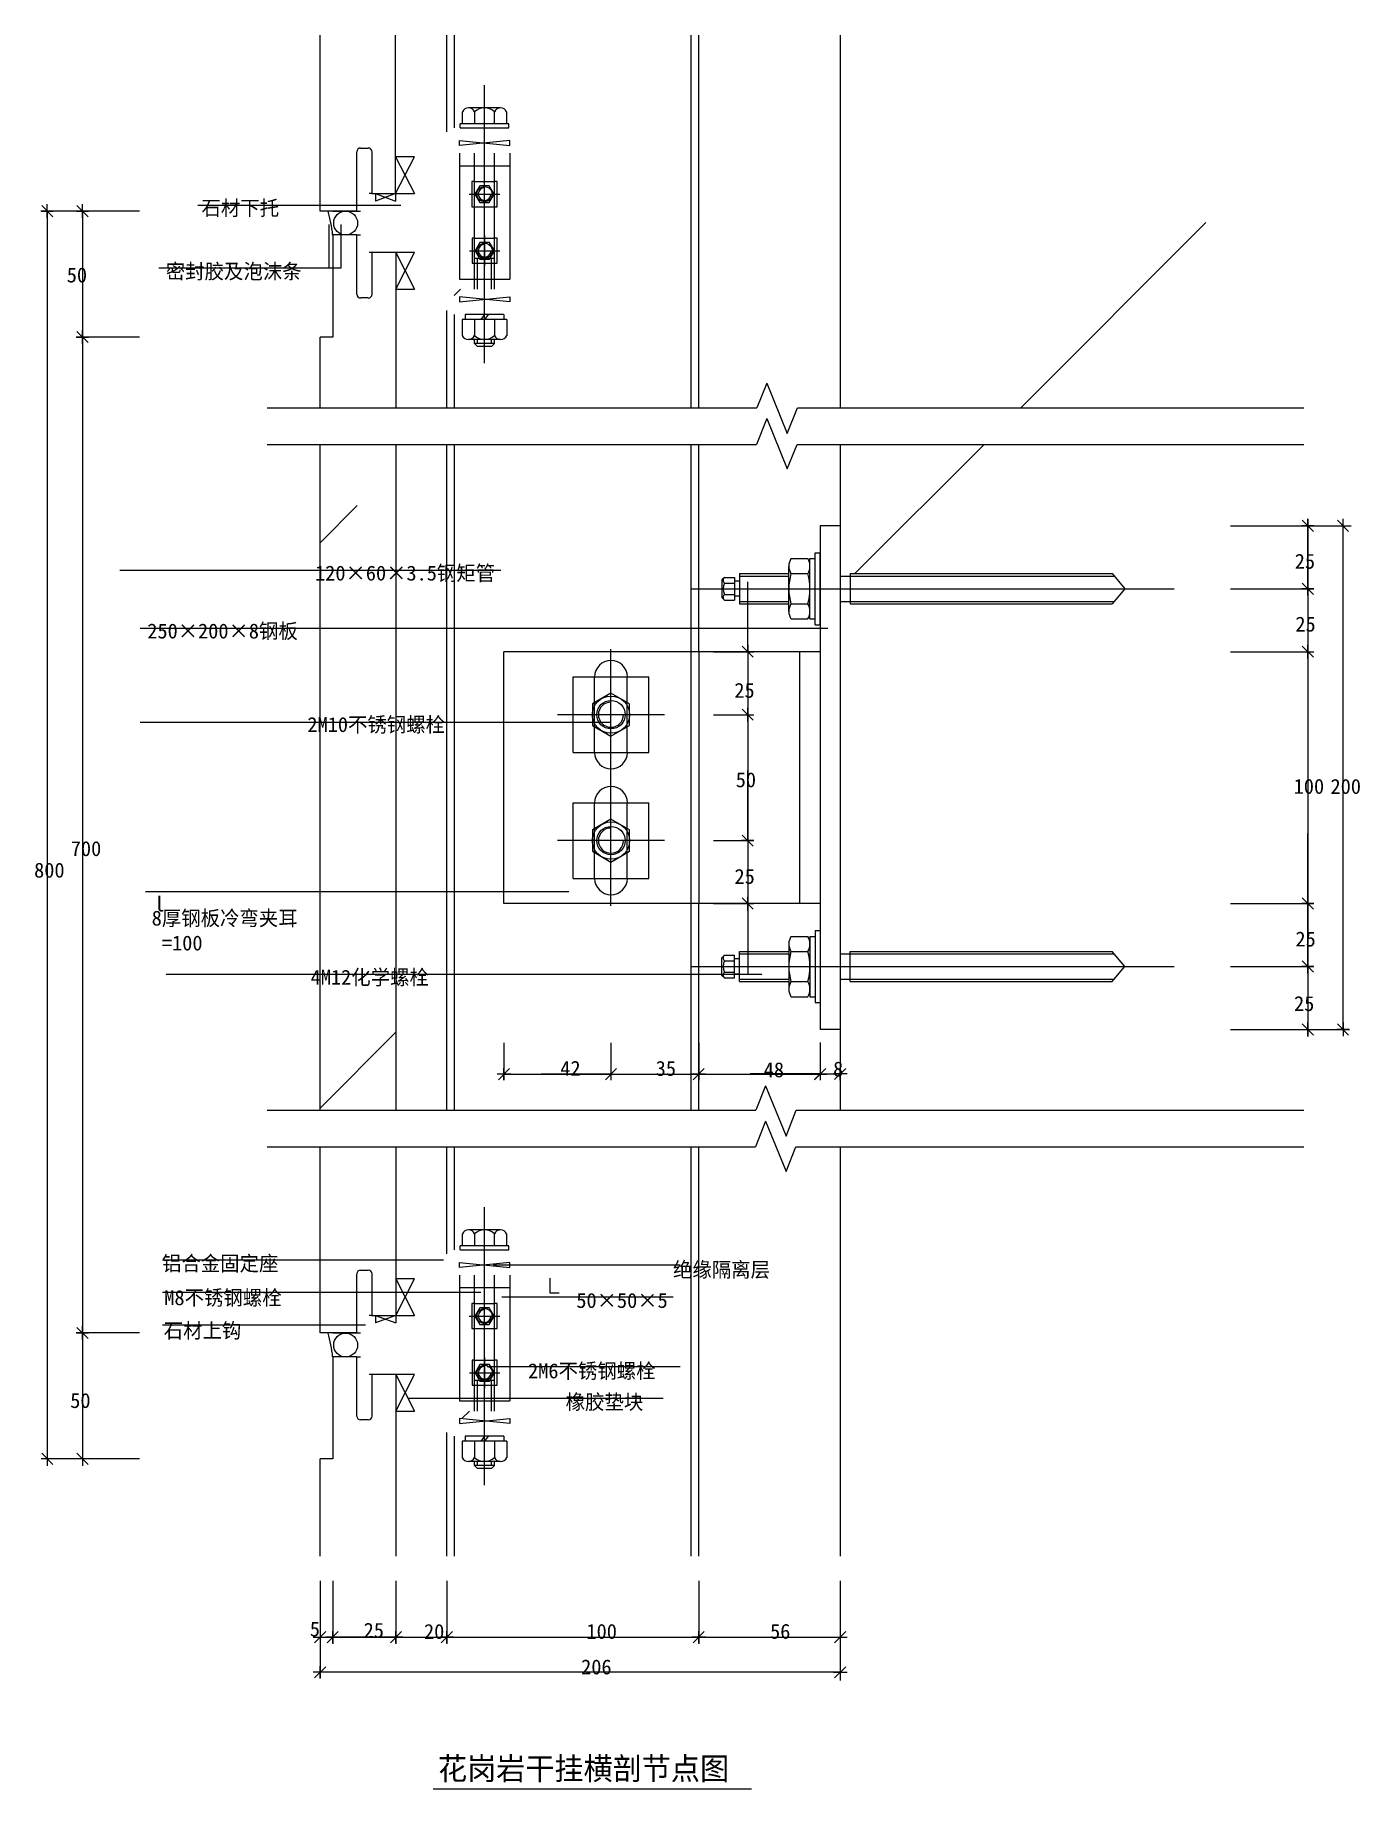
# Model space of a CAD drawing. Header units: metres. Extents: x 4269 to 4411, y 2772 to 2960.
import ezdxf

# ---------------------------------------------------------------- set-up
doc = ezdxf.new("R2010")
doc.units = ezdxf.units.M
for name, color, linetype in [('ASHADE', 1, 'Continuous'), ('PUB_TEXT', 7, 'Continuous'), ('T', 6, 'Continuous'), ('图层1', 252, 'Continuous'), ('外形', 3, 'Continuous'), ('文字标注1', 4, 'Continuous'), ('轴线', 6, 'Continuous')]:
    doc.layers.add(name, color=color, linetype=linetype)

# ---------------------------------------------------------------- blocks, each defined once
blk = doc.blocks.new('_ArchTick')
for p, q in [((-0.61, 0), (0.61, 0)), ((0, 0.54), (0, -0.54))]:
    blk.add_line(p, q)
at = {"color": 0, "linetype": 'ByBlock'}
blk.add_lwpolyline([(-0.5, -0.5), (0.5, 0.5)], dxfattribs=at)

msp = doc.modelspace()

# ---------------------------------------------------------------- hatches: boundary and pattern name
at = {"layer": '图层1'}
h = msp.add_hatch(dxfattribs=at)
h.set_pattern_fill('ANSI33', scale=13.5)
h.paths.add_polyline_path([(4307.96, 2960.1), (4299.86, 2960.1), (4299.86, 2941.23), (4303.8, 2941.23), (4303.8, 2947.58, -0.41), (4304.21, 2947.98), (4305.02, 2947.98, -0.41), (4305.42, 2947.58), (4305.42, 2943.12), (4307.96, 2943.12)])
h = msp.add_hatch(dxfattribs=at)
h.set_pattern_fill('ANSI31', scale=54)
h.paths.add_polyline_path([(4394.8, 2960.1), (4355.61, 2960.1), (4355.61, 2920.15), (4394.8, 2920.15)])
h = msp.add_hatch(dxfattribs=at)
h.set_pattern_fill('AR-CONC', scale=2.7)
h.paths.add_polyline_path([(4394.8, 2920.15), (4394.8, 2960.1), (4355.61, 2960.1), (4355.61, 2920.15)])
h = msp.add_hatch(dxfattribs=at)
h.set_pattern_fill('AR-SAND', scale=0.27)
h.paths.add_polyline_path([(4304.21, 2947.98, 0.41), (4303.8, 2947.58), (4303.8, 2943.12), (4304.04, 2943.12), (4304.04, 2946.27, -0.6), (4304.38, 2946.9), (4304.78, 2946.9, -0.6), (4305.12, 2946.27), (4305.12, 2943.12), (4305.42, 2943.12), (4305.42, 2947.58, 0.41), (4305.02, 2947.98)])
h = msp.add_hatch(dxfattribs=at)
h.set_pattern_fill('ANSI31', scale=5.4)
h.paths.add_polyline_path([(4320.19, 2947.44, -0.41), (4320.73, 2946.9), (4320.73, 2945.55), (4321.54, 2945.55), (4321.54, 2946.9, 0.41), (4320.19, 2948.25), (4317.49, 2948.25), (4317.49, 2947.44)])
h.paths.add_polyline_path([(4314.79, 2948.25, 0.41), (4313.44, 2946.9), (4313.44, 2933.4, 0.41), (4314.79, 2932.05), (4317.49, 2932.05), (4317.49, 2932.86), (4314.79, 2932.86, -0.41), (4314.25, 2933.4), (4314.25, 2946.9, -0.41), (4314.79, 2947.44), (4317.49, 2947.44), (4317.49, 2948.25)])
h.paths.add_polyline_path([(4320.19, 2932.05, 0.41), (4321.54, 2933.4), (4321.54, 2934.75), (4320.73, 2934.75), (4320.73, 2933.4, -0.41), (4320.19, 2932.86), (4317.49, 2932.86), (4317.49, 2932.05)])
h = msp.add_hatch(dxfattribs=at)
h.set_pattern_fill('AR-SAND', scale=0.27)
h.paths.add_polyline_path([(4301.21, 2938.67, 0.05), (4300.71, 2941.23), (4302.6, 2941.23, 0.41), (4301.32, 2939.95, 0.41), (4302.6, 2938.67)])
h = msp.add_hatch(dxfattribs=at)
h.set_pattern_fill('ANSI37', scale=5.4)
h.paths.add_polyline_path([(4301.32, 2939.95, 1), (4303.88, 2939.95, 1)])
h = msp.add_hatch(dxfattribs=at)
h.set_pattern_fill('ANSI33', scale=13.5)
h.paths.add_polyline_path([(4307.99, 2936.78), (4305.42, 2936.78), (4305.42, 2932.32, -0.41), (4305.02, 2931.92), (4304.21, 2931.92, -0.41), (4303.8, 2932.32), (4303.8, 2938.67), (4301.21, 2938.67), (4301.21, 2927.73), (4299.86, 2927.73), (4299.86, 2920.15), (4307.99, 2920.15)])
h = msp.add_hatch(dxfattribs=at)
h.set_pattern_fill('AR-SAND', scale=0.27)
h.paths.add_polyline_path([(4304.04, 2938.53, -0.41), (4304.18, 2938.67), (4303.8, 2938.67), (4303.8, 2932.32, 0.41), (4304.21, 2931.92), (4305.02, 2931.92, 0.41), (4305.42, 2932.32), (4305.42, 2936.78), (4305.12, 2936.78), (4305.12, 2933.62, -0.6), (4304.78, 2933), (4304.38, 2933, -0.6), (4304.04, 2933.62)])
h = msp.add_hatch(dxfattribs=at)
h.set_pattern_fill('ANSI33', scale=13.5)
h.paths.add_polyline_path([(4307.99, 2916.22), (4299.86, 2916.22), (4299.86, 2844.84), (4307.99, 2844.84)])
h = msp.add_hatch(dxfattribs=at)
h.set_pattern_fill('ANSI31', scale=54)
h.paths.add_polyline_path([(4394.8, 2916.22), (4355.61, 2916.22), (4355.61, 2902.09), (4356.69, 2902.09), (4356.69, 2902.36), (4384.77, 2902.36), (4386.12, 2900.74), (4384.77, 2899.12), (4356.69, 2899.12), (4356.69, 2899.39), (4355.61, 2899.39), (4355.61, 2861.59), (4356.69, 2861.59), (4356.69, 2861.86), (4384.77, 2861.86), (4386.12, 2860.24), (4384.77, 2858.62), (4356.69, 2858.62), (4356.69, 2858.89), (4355.61, 2858.89), (4355.61, 2844.84), (4394.8, 2844.84)])
h = msp.add_hatch(dxfattribs=at)
h.set_pattern_fill('AR-CONC', scale=2.7)
h.paths.add_polyline_path([(4355.61, 2916.22), (4355.61, 2902.09), (4356.69, 2902.09), (4356.69, 2902.36), (4384.77, 2902.36), (4386.12, 2900.74), (4384.77, 2899.12), (4356.69, 2899.12), (4356.69, 2899.39), (4355.61, 2899.39), (4355.61, 2861.59), (4356.69, 2861.59), (4356.69, 2861.86), (4384.77, 2861.86), (4386.12, 2860.24), (4384.77, 2858.62), (4356.69, 2858.62), (4356.69, 2858.89), (4355.61, 2858.89), (4355.61, 2844.84), (4394.8, 2844.84), (4394.8, 2916.22)])
h = msp.add_hatch(dxfattribs=at)
h.set_pattern_fill('ANSI33', scale=13.5)
h.paths.add_polyline_path([(4307.99, 2840.92), (4299.86, 2840.92), (4299.86, 2820.95), (4303.8, 2820.95), (4303.8, 2827.29, -0.41), (4304.21, 2827.7), (4305.02, 2827.7, -0.41), (4305.42, 2827.29), (4305.42, 2822.84), (4307.99, 2822.84)])
h = msp.add_hatch(dxfattribs=at)
h.set_pattern_fill('ANSI31', scale=54)
h.paths.add_polyline_path([(4355.61, 2840.92), (4355.61, 2797.03), (4394.8, 2797.03), (4394.8, 2840.92)])
h = msp.add_hatch(dxfattribs=at)
h.set_pattern_fill('AR-CONC', scale=2.7)
h.paths.add_polyline_path([(4355.61, 2797.03), (4394.8, 2797.03), (4394.8, 2840.92), (4355.61, 2840.92)])
h = msp.add_hatch(dxfattribs=at)
h.set_pattern_fill('AR-SAND', scale=0.27)
h.paths.add_polyline_path([(4304.21, 2827.7, 0.41), (4303.8, 2827.29), (4303.8, 2822.84), (4304.04, 2822.84), (4304.04, 2825.99, -0.6), (4304.38, 2826.62), (4304.78, 2826.62, -0.6), (4305.12, 2825.99), (4305.12, 2822.84), (4305.42, 2822.84), (4305.42, 2827.29, 0.41), (4305.02, 2827.7)])
h = msp.add_hatch(dxfattribs=at)
h.set_pattern_fill('ANSI31', scale=5.4)
h.paths.add_polyline_path([(4320.19, 2827.16, -0.41), (4320.73, 2826.62), (4320.73, 2825.27), (4321.54, 2825.27), (4321.54, 2826.62, 0.41), (4320.19, 2827.97), (4317.49, 2827.97), (4317.49, 2827.16)])
h.paths.add_polyline_path([(4314.79, 2827.97, 0.41), (4313.44, 2826.62), (4313.44, 2813.12, 0.41), (4314.79, 2811.77), (4317.49, 2811.77), (4317.49, 2812.58), (4314.79, 2812.58, -0.41), (4314.25, 2813.12), (4314.25, 2826.62, -0.41), (4314.79, 2827.16), (4317.49, 2827.16), (4317.49, 2827.97)])
h.paths.add_polyline_path([(4320.19, 2811.77, 0.41), (4321.54, 2813.12), (4321.54, 2814.47), (4320.73, 2814.47), (4320.73, 2813.12, -0.41), (4320.19, 2812.58), (4317.49, 2812.58), (4317.49, 2811.77)])
h = msp.add_hatch(dxfattribs=at)
h.set_pattern_fill('AR-SAND', scale=0.27)
h.paths.add_polyline_path([(4301.21, 2818.38, 0.05), (4300.71, 2820.95), (4302.6, 2820.95, 0.41), (4301.32, 2819.66, 0.41), (4302.6, 2818.38)])
h = msp.add_hatch(dxfattribs=at)
h.set_pattern_fill('ANSI37', scale=5.4)
h.paths.add_polyline_path([(4301.32, 2819.66, 1), (4303.88, 2819.66, 1)])
h = msp.add_hatch(dxfattribs=at)
h.set_pattern_fill('ANSI33', scale=13.5)
h.paths.add_polyline_path([(4307.99, 2816.49), (4305.42, 2816.49), (4305.42, 2812.04, -0.41), (4305.02, 2811.63), (4304.21, 2811.63, -0.41), (4303.8, 2812.04), (4303.8, 2818.38), (4301.21, 2818.38), (4301.21, 2807.45), (4299.86, 2807.45), (4299.86, 2797.03), (4307.99, 2797.03)])
h = msp.add_hatch(dxfattribs=at)
h.set_pattern_fill('AR-SAND', scale=0.27)
h.paths.add_polyline_path([(4304.04, 2818.25, -0.41), (4304.18, 2818.38), (4303.8, 2818.38), (4303.8, 2812.04, 0.41), (4304.21, 2811.63), (4305.02, 2811.63, 0.41), (4305.42, 2812.04), (4305.42, 2816.49), (4305.12, 2816.49), (4305.12, 2813.34, -0.6), (4304.78, 2812.71), (4304.38, 2812.71, -0.6), (4304.04, 2813.34)])

# ---------------------------------------------------------------- linework, layer by layer
for p, q in [((4319.21, 2952.3), (4315.76, 2952.3)), ((4314.89, 2950.14), (4314.89, 2950.57)), ((4315.11, 2950.57), (4315.11, 2951.87)), ((4319.86, 2950.57), (4319.86, 2951.87)), ((4314.79, 2948.79), (4320.19, 2948.25)), ((4320.19, 2948.79), (4314.79, 2948.25)), ((4314.79, 2948.25), (4314.79, 2948.79)), ((4314.89, 2950.14), (4320.08, 2950.14)), ((4320.19, 2948.25), (4320.19, 2948.79)), ((4309.98, 2947.04), (4307.96, 2947.04)), ((4307.96, 2943.12), (4309.98, 2947.04)), ((4307.96, 2947.04), (4309.98, 2943.12)), ((4314.79, 2947.44), (4314.79, 2933.94)), ((4316.4, 2932.86), (4316.4, 2947.44)), ((4318.56, 2932.86), (4318.56, 2947.44)), ((4320.19, 2947.44), (4320.19, 2933.94)), ((4314.79, 2946.09), (4316.4, 2946.09)), ((4318.56, 2946.09), (4320.19, 2946.09)), ((4305.42, 2943.12), (4305.12, 2943.12)), ((4305.8, 2943.12), (4305.8, 2942.31)), ((4307.96, 2943.12), (4305.8, 2942.31)), ((4305.8, 2943.12), (4307.96, 2942.31)), ((4307.96, 2943.12), (4309.98, 2943.12)), ((4307.96, 2943.12), (4307.96, 2942.31)), ((4280.5, 2941.23), (4269.93, 2941.23)), ((4270.62, 2941.23), (4270.62, 2807.45)), ((4280.5, 2941.23), (4273.7, 2941.23)), ((4274.4, 2941.23), (4274.4, 2927.73)), ((4307.99, 2932.86), (4309.98, 2936.78)), ((4307.99, 2936.78), (4309.98, 2932.86)), ((4309.98, 2936.78), (4307.99, 2936.78)), ((4316.4, 2936.17), (4318.56, 2936.17)), ((4316.72, 2932.86), (4316.72, 2936.17)), ((4318.24, 2932.86), (4318.24, 2936.17)), ((4314.79, 2933.94), (4316.4, 2933.94)), ((4318.56, 2933.94), (4320.19, 2933.94)), ((4307.99, 2932.86), (4309.98, 2932.86)), ((4320.19, 2931.51), (4314.79, 2932.05)), ((4314.79, 2931.51), (4320.19, 2932.05)), ((4314.79, 2932.05), (4314.79, 2931.51)), ((4320.19, 2932.05), (4320.19, 2931.51)), ((4319.86, 2929.62), (4315.1, 2929.62)), ((4315.1, 2929.62), (4315.1, 2927.89)), ((4319.57, 2930.16), (4315.4, 2930.16)), ((4315.4, 2930.16), (4315.4, 2929.62)), ((4319.57, 2929.62), (4315.4, 2929.62)), ((4316.4, 2929.62), (4316.4, 2927.89)), ((4317.49, 2930.16), (4317.1, 2929.62)), ((4317.87, 2930.16), (4317.48, 2929.62)), ((4318.56, 2929.62), (4318.56, 2927.89)), ((4319.57, 2930.16), (4319.57, 2929.62)), ((4319.86, 2929.62), (4319.86, 2927.89)), ((4280.5, 2927.73), (4273.7, 2927.73)), ((4280.5, 2927.73), (4273.7, 2927.73)), ((4274.4, 2927.73), (4274.4, 2820.95)), ((4319.21, 2927.46), (4315.75, 2927.46)), ((4316.4, 2927.03), (4316.4, 2927.46)), ((4318.56, 2927.03), (4316.4, 2927.03)), ((4316.4, 2927.03), (4316.72, 2926.71)), ((4316.72, 2927.03), (4316.72, 2927.46)), ((4318.24, 2926.71), (4316.72, 2926.71)), ((4318.24, 2927.03), (4318.24, 2927.46)), ((4318.24, 2926.71), (4318.56, 2927.03)), ((4318.56, 2927.03), (4318.56, 2927.46)), ((4347.74, 2922.77), (4346.68, 2920.15)), ((4347.74, 2922.77), (4349.93, 2917.37)), ((4294.18, 2920.15), (4346.68, 2920.15)), ((4349.93, 2917.37), (4351.02, 2920.15)), ((4351.02, 2920.15), (4405.31, 2920.15)), ((4347.74, 2918.99), (4346.65, 2916.22)), ((4347.74, 2918.99), (4349.93, 2913.59)), ((4294.18, 2916.22), (4346.65, 2916.22)), ((4349.93, 2913.59), (4350.99, 2916.22)), ((4350.99, 2916.22), (4405.31, 2916.22)), ((4397.45, 2907.49), (4406.35, 2907.49)), ((4397.45, 2907.49), (4410.38, 2907.49)), ((4405.72, 2900.74), (4405.72, 2908.24)), ((4405.72, 2907.49), (4405.72, 2900.74)), ((4405.72, 2907.49), (4405.72, 2900.74)), ((4409.5, 2853.49), (4409.5, 2907.49)), ((4350.34, 2903.97), (4352.14, 2903.97)), ((4352.37, 2897.5), (4352.37, 2903.97)), ((4352.37, 2903.97), (4352.91, 2903.97)), ((4352.91, 2896.87), (4352.91, 2904.6)), ((4352.91, 2904.6), (4353.45, 2904.6)), ((4353.45, 2896.87), (4353.45, 2904.6)), ((4343.19, 2901.95), (4342.92, 2901.68)), ((4342.92, 2901.68), (4342.92, 2899.79)), ((4343.19, 2901.95), (4344.27, 2901.95)), ((4343.19, 2901.34), (4344.27, 2901.34)), ((4344.27, 2901.95), (4344.27, 2899.52)), ((4344.81, 2901.55), (4344.27, 2901.55)), ((4344.81, 2902.36), (4350.1, 2902.36)), ((4344.81, 2902.36), (4344.81, 2899.12)), ((4344.81, 2902.09), (4350.1, 2902.09)), ((4345.69, 2893.99), (4345.69, 2901.49)), ((4350.1, 2898.31), (4350.1, 2903.16)), ((4350.34, 2902.36), (4352.14, 2902.36)), ((4355.61, 2902.09), (4385, 2902.09)), ((4356.69, 2902.36), (4356.69, 2899.12)), ((4356.69, 2902.36), (4384.77, 2902.36)), ((4384.77, 2902.36), (4386.12, 2900.74)), ((4342.92, 2899.79), (4343.19, 2899.52)), ((4343.19, 2900.13), (4344.27, 2900.13)), ((4343.19, 2899.52), (4344.27, 2899.52)), ((4344.81, 2899.93), (4344.27, 2899.93)), ((4386.12, 2900.74), (4384.77, 2899.12)), ((4397.45, 2900.74), (4406.35, 2900.74)), ((4397.45, 2900.74), (4406.35, 2900.74)), ((4405.72, 2900.74), (4405.72, 2893.24)), ((4405.72, 2900.74), (4405.72, 2893.99)), ((4405.72, 2900.74), (4405.72, 2893.99)), ((4344.81, 2899.39), (4350.1, 2899.39)), ((4344.81, 2899.12), (4350.1, 2899.12)), ((4350.34, 2899.12), (4352.14, 2899.12)), ((4355.61, 2899.39), (4385, 2899.39)), ((4356.69, 2899.12), (4384.77, 2899.12)), ((4350.34, 2897.5), (4352.14, 2897.5)), ((4352.37, 2897.5), (4352.91, 2897.5)), ((4352.91, 2896.87), (4353.45, 2896.87)), ((4342.02, 2893.99), (4346.35, 2893.99)), ((4345.69, 2893.99), (4345.69, 2887.24)), ((4345.69, 2893.99), (4345.69, 2887.24)), ((4397.45, 2893.99), (4406.35, 2893.99)), ((4397.45, 2893.99), (4406.35, 2893.99)), ((4405.72, 2893.99), (4405.72, 2866.99)), ((4405.72, 2893.99), (4405.72, 2886.49)), ((4342.02, 2887.24), (4346.35, 2887.24)), ((4342.02, 2887.24), (4346.35, 2887.24)), ((4345.69, 2887.24), (4345.69, 2873.74)), ((4345.69, 2887.24), (4345.69, 2879.74)), ((4345.69, 2873.74), (4345.69, 2881.24)), ((4342.02, 2873.74), (4346.35, 2873.74)), ((4342.02, 2873.74), (4346.35, 2873.74)), ((4345.69, 2873.74), (4345.69, 2866.99)), ((4345.69, 2873.74), (4345.69, 2866.99)), ((4405.72, 2866.99), (4405.72, 2874.49)), ((4405.72, 2860.24), (4405.72, 2867.74)), ((4342.02, 2866.99), (4346.35, 2866.99)), ((4345.69, 2866.99), (4345.69, 2859.49)), ((4397.45, 2866.99), (4406.35, 2866.99)), ((4397.45, 2866.99), (4406.35, 2866.99)), ((4405.72, 2866.99), (4405.72, 2860.24)), ((4405.72, 2866.99), (4405.72, 2860.24)), ((4352.91, 2864.1), (4353.45, 2864.1)), ((4352.91, 2864.1), (4352.91, 2856.37)), ((4353.45, 2864.1), (4353.45, 2856.37)), ((4344.81, 2861.86), (4350.1, 2861.86)), ((4344.81, 2858.62), (4344.81, 2861.86)), ((4350.1, 2862.66), (4350.1, 2857.81)), ((4350.34, 2863.47), (4352.14, 2863.47)), ((4350.34, 2861.86), (4352.14, 2861.86)), ((4352.37, 2863.47), (4352.91, 2863.47)), ((4352.37, 2863.47), (4352.37, 2857)), ((4356.69, 2861.86), (4384.77, 2861.86)), ((4356.69, 2858.62), (4356.69, 2861.86)), ((4386.12, 2860.24), (4384.77, 2861.86)), ((4342.92, 2861.18), (4343.19, 2861.45)), ((4342.92, 2859.29), (4342.92, 2861.18)), ((4343.19, 2861.45), (4344.27, 2861.45)), ((4343.19, 2860.84), (4344.27, 2860.84)), ((4344.27, 2859.02), (4344.27, 2861.45)), ((4344.81, 2861.05), (4344.27, 2861.05)), ((4344.81, 2861.59), (4350.1, 2861.59)), ((4355.61, 2861.59), (4385, 2861.59)), ((4384.77, 2858.62), (4386.12, 2860.24)), ((4397.45, 2860.24), (4406.35, 2860.24)), ((4397.45, 2860.24), (4406.35, 2860.24)), ((4405.72, 2860.24), (4405.72, 2853.49)), ((4405.72, 2860.24), (4405.72, 2853.49)), ((4405.72, 2860.24), (4405.72, 2852.74)), ((4343.19, 2859.02), (4342.92, 2859.29)), ((4343.19, 2859.63), (4344.27, 2859.63)), ((4343.19, 2859.02), (4344.27, 2859.02)), ((4344.81, 2859.43), (4344.27, 2859.43)), ((4344.81, 2858.89), (4350.1, 2858.89)), ((4344.81, 2858.62), (4350.1, 2858.62)), ((4350.34, 2858.62), (4352.14, 2858.62)), ((4355.61, 2858.89), (4385, 2858.89)), ((4356.69, 2858.62), (4384.77, 2858.62)), ((4350.34, 2857), (4352.14, 2857)), ((4352.37, 2857), (4352.91, 2857)), ((4352.91, 2856.37), (4353.45, 2856.37)), ((4397.45, 2853.49), (4406.35, 2853.49)), ((4397.45, 2853.49), (4410.18, 2853.49)), ((4319.57, 2852.07), (4319.57, 2848.04)), ((4331.04, 2852.07), (4331.04, 2848.04)), ((4331.04, 2852.07), (4331.04, 2848.04)), ((4340.44, 2852.07), (4340.44, 2848.04)), ((4340.44, 2852.07), (4340.44, 2848.04)), ((4353.45, 2852.1), (4353.45, 2848.04)), ((4353.45, 2852.07), (4353.45, 2848.04)), ((4355.61, 2852.1), (4355.61, 2848.04)), ((4319.57, 2848.69), (4331.04, 2848.69)), ((4331.04, 2848.69), (4323.54, 2848.69)), ((4331.04, 2848.69), (4340.44, 2848.69)), ((4331.04, 2848.69), (4340.44, 2848.69)), ((4340.44, 2848.69), (4353.45, 2848.69)), ((4340.44, 2848.69), (4347.94, 2848.69)), ((4353.45, 2848.72), (4345.95, 2848.72)), ((4353.45, 2848.72), (4355.61, 2848.72)), ((4353.45, 2848.72), (4355.61, 2848.72)), ((4347.61, 2847.45), (4346.56, 2844.85)), ((4347.61, 2847.45), (4349.8, 2842.05)), ((4294.18, 2844.84), (4346.56, 2844.85)), ((4347.61, 2843.67), (4346.53, 2840.92)), ((4347.61, 2843.67), (4349.8, 2838.27)), ((4349.8, 2842.05), (4350.89, 2844.85)), ((4350.89, 2844.85), (4405.31, 2844.84)), ((4294.18, 2840.92), (4346.53, 2840.92)), ((4349.8, 2838.27), (4350.86, 2840.91)), ((4350.86, 2840.91), (4405.31, 2840.92)), ((4319.21, 2832.02), (4315.76, 2832.02)), ((4314.89, 2829.86), (4314.89, 2830.29)), ((4314.89, 2829.86), (4320.08, 2829.86)), ((4315.11, 2830.29), (4315.11, 2831.58)), ((4319.86, 2830.29), (4319.86, 2831.58)), ((4320.19, 2828.51), (4314.79, 2827.97)), ((4314.79, 2828.51), (4320.19, 2827.97)), ((4314.79, 2827.97), (4314.79, 2828.51)), ((4320.19, 2827.97), (4320.19, 2828.51)), ((4307.99, 2822.84), (4309.98, 2826.75)), ((4309.98, 2826.75), (4307.99, 2826.75)), ((4307.99, 2826.75), (4309.98, 2822.84)), ((4314.79, 2827.16), (4314.79, 2813.66)), ((4316.4, 2812.58), (4316.4, 2827.16)), ((4318.56, 2812.58), (4318.56, 2827.16)), ((4320.19, 2827.16), (4320.19, 2813.66)), ((4324.5, 2826.83), (4324.5, 2825.27)), ((4314.79, 2825.81), (4316.4, 2825.81)), ((4318.56, 2825.81), (4320.19, 2825.81)), ((4324.5, 2825.27), (4325.47, 2825.27)), ((4305.42, 2822.84), (4305.12, 2822.84)), ((4305.8, 2822.84), (4307.99, 2822.03)), ((4307.99, 2822.84), (4305.8, 2822.03)), ((4305.8, 2822.84), (4305.8, 2822.03)), ((4307.99, 2822.84), (4307.99, 2822.03)), ((4307.99, 2822.84), (4309.98, 2822.84)), ((4280.5, 2820.95), (4273.7, 2820.95)), ((4280.5, 2820.95), (4273.7, 2820.95)), ((4274.4, 2820.95), (4274.4, 2807.45)), ((4309.98, 2816.49), (4307.99, 2816.49)), ((4307.99, 2816.49), (4309.98, 2812.58)), ((4307.99, 2812.58), (4309.98, 2816.49)), ((4316.4, 2815.89), (4318.56, 2815.89)), ((4316.72, 2812.58), (4316.72, 2815.89)), ((4318.24, 2812.58), (4318.24, 2815.89)), ((4314.79, 2813.66), (4316.4, 2813.66)), ((4318.56, 2813.66), (4320.19, 2813.66)), ((4307.99, 2812.58), (4309.98, 2812.58)), ((4314.79, 2811.23), (4320.19, 2811.77)), ((4320.19, 2811.23), (4314.79, 2811.77)), ((4314.79, 2811.77), (4314.79, 2811.23)), ((4320.19, 2811.77), (4320.19, 2811.23)), ((4319.86, 2809.34), (4315.1, 2809.34)), ((4315.1, 2809.34), (4315.1, 2807.61)), ((4319.57, 2809.88), (4315.4, 2809.88)), ((4315.4, 2809.88), (4315.4, 2809.34)), ((4319.57, 2809.34), (4315.4, 2809.34)), ((4316.4, 2809.34), (4316.4, 2807.61)), ((4317.49, 2809.88), (4317.1, 2809.34)), ((4317.87, 2809.88), (4317.48, 2809.34)), ((4318.56, 2809.34), (4318.56, 2807.61)), ((4319.57, 2809.88), (4319.57, 2809.34)), ((4319.86, 2809.34), (4319.86, 2807.61)), ((4280.5, 2807.45), (4269.95, 2807.45)), ((4280.5, 2807.45), (4273.7, 2807.45)), ((4319.21, 2807.18), (4315.75, 2807.18)), ((4316.4, 2806.75), (4316.4, 2807.18)), ((4318.56, 2806.75), (4316.4, 2806.75)), ((4316.4, 2806.75), (4316.72, 2806.42)), ((4316.72, 2806.75), (4316.72, 2807.18)), ((4318.24, 2806.42), (4316.72, 2806.42)), ((4318.24, 2806.75), (4318.24, 2807.18)), ((4318.24, 2806.42), (4318.56, 2806.75)), ((4318.56, 2806.75), (4318.56, 2807.18)), ((4299.86, 2794.39), (4299.86, 2783.94)), ((4299.86, 2794.39), (4299.86, 2787.62)), ((4301.21, 2794.39), (4301.21, 2787.62)), ((4301.21, 2794.39), (4301.21, 2787.62)), ((4307.99, 2794.39), (4307.99, 2787.62)), ((4307.99, 2794.39), (4307.99, 2787.62)), ((4313.44, 2794.39), (4313.44, 2787.62)), ((4313.44, 2794.39), (4313.44, 2787.62)), ((4340.44, 2794.39), (4340.44, 2787.62)), ((4340.44, 2794.39), (4340.44, 2787.62)), ((4355.61, 2794.39), (4355.61, 2787.62)), ((4355.61, 2794.39), (4355.61, 2783.7)), ((4299.86, 2788.35), (4301.21, 2788.35)), ((4307.99, 2788.35), (4300.49, 2788.35)), ((4301.21, 2788.35), (4308.71, 2788.35)), ((4301.21, 2788.35), (4307.99, 2788.35)), ((4301.21, 2788.35), (4307.99, 2788.35)), ((4307.99, 2788.35), (4313.44, 2788.35)), ((4307.99, 2788.35), (4313.44, 2788.35)), ((4307.99, 2788.35), (4315.49, 2788.35)), ((4313.44, 2788.35), (4340.44, 2788.35)), ((4313.44, 2788.35), (4320.94, 2788.35)), ((4340.44, 2788.35), (4355.61, 2788.35)), ((4355.61, 2784.57), (4299.86, 2784.57))]:
    msp.add_line(p, q)
for points in [[(4318.57, 2950.57), (4318.57, 2951.87, 0.4), (4316.41, 2951.87), (4316.41, 2950.57)], [(4315.1, 2927.89, 0.67), (4316.4, 2927.89, 0.4), (4318.56, 2927.89, 0.67), (4319.86, 2927.89)], [(4318.57, 2830.29), (4318.57, 2831.58, 0.4), (4316.41, 2831.58), (4316.41, 2830.29)], [(4315.1, 2807.61, 0.67), (4316.4, 2807.61, 0.4), (4318.56, 2807.61, 0.67), (4319.86, 2807.61)]]:
    msp.add_lwpolyline(points, format="xyb")
for points in [[(4320.08, 2950.14), (4320.08, 2950.57), (4314.89, 2950.57)], [(4316.4, 2944.4), (4316.14, 2944.4), (4316.14, 2941.7), (4316.4, 2941.7)], [(4318.56, 2941.7), (4318.84, 2941.7), (4318.84, 2944.4), (4318.56, 2944.4)], [(4316.42, 2938.33), (4316.15, 2938.33), (4316.15, 2935.63), (4316.42, 2935.63)], [(4318.58, 2935.63), (4318.85, 2935.63), (4318.85, 2938.33), (4318.58, 2938.33)], [(4320.08, 2829.86), (4320.08, 2830.29), (4314.89, 2830.29)], [(4316.4, 2824.12), (4316.14, 2824.12), (4316.14, 2821.42), (4316.4, 2821.42)], [(4318.56, 2821.42), (4318.84, 2821.42), (4318.84, 2824.12), (4318.56, 2824.12)], [(4316.42, 2818.04), (4316.15, 2818.04), (4316.15, 2815.34), (4316.42, 2815.34)], [(4318.58, 2815.34), (4318.85, 2815.34), (4318.85, 2818.04), (4318.58, 2818.04)]]:
    msp.add_lwpolyline(points)
for centre, radius in [((4302.6, 2939.95), 1.28), ((4331.04, 2887.24), 2), ((4331.04, 2873.74), 2), ((4302.6, 2819.66), 1.28)]:
    msp.add_circle(centre, radius)
for centre, radius, start, end in [((4315.76, 2951.6), 0.7, 22.62, 157.38), ((4319.21, 2951.6), 0.7, 22.62, 157.38), ((4288.36, 2937.5), 12.9, 5.17, 16.8), ((4351.62, 2903.16), 1.52, 147.86, 212.14), ((4350.85, 2903.16), 1.52, 327.86, 32.14), ((4343.46, 2901.65), 0.41, 132.07, 227.93), ((4344.49, 2900.74), 1.43, 154.94, 205.06), ((4355.84, 2900.74), 5.74, 163.61, 196.39), ((4350.34, 2902.36), 0, 0, 64.27), ((4346.63, 2900.74), 5.74, 343.61, 16.39), ((4343.46, 2899.83), 0.41, 132.07, 227.93), ((4351.62, 2898.31), 1.52, 147.86, 212.14), ((4350.85, 2898.31), 1.52, 327.86, 32.14), ((4331.04, 2891.29), 1.76, 0, 180), ((4331.04, 2883.19), 1.76, 180, 0), ((4331.04, 2877.79), 1.76, 0, 180), ((4331.04, 2869.69), 1.76, 180, 0), ((4351.62, 2862.66), 1.52, 147.86, 212.14), ((4355.84, 2860.24), 5.74, 163.61, 196.39), ((4350.85, 2862.66), 1.52, 327.86, 32.14), ((4346.63, 2860.24), 5.74, 343.61, 16.39), ((4343.46, 2861.15), 0.41, 132.07, 227.93), ((4344.49, 2860.24), 1.43, 154.94, 205.06), ((4343.46, 2859.33), 0.41, 132.07, 227.93), ((4351.62, 2857.81), 1.52, 147.86, 212.14), ((4350.34, 2858.62), 0, 295.73, 0), ((4350.85, 2857.81), 1.52, 327.86, 32.14), ((4315.76, 2831.31), 0.7, 22.62, 157.38), ((4319.21, 2831.31), 0.7, 22.62, 157.38), ((4288.36, 2817.22), 12.9, 5.17, 16.8)]:
    msp.add_arc(centre, radius, start, end)
at = {"layer": 'ASHADE'}
for p, q in [((4286.74, 2941.85), (4308.5, 2941.85)), ((4300.84, 2935.16), (4300.84, 2939.8)), ((4302.11, 2935.16), (4302.11, 2939.8)), ((4282.57, 2935.16), (4302.11, 2935.16)), ((4278.39, 2902.74), (4319.23, 2902.74)), ((4354.27, 2896.49), (4280.58, 2896.49)), ((4280.59, 2886.45), (4331.05, 2886.45)), ((4281.14, 2868.3), (4326.52, 2868.3)), ((4283.37, 2859.42), (4347.19, 2859.42)), ((4282.97, 2828.8), (4313.1, 2828.8)), ((4338.47, 2828.22), (4318.44, 2828.22)), ((4282.97, 2825.32), (4317.1, 2825.32)), ((4337.71, 2824.8), (4319.33, 2824.8)), ((4282.97, 2821.83), (4304.73, 2821.83)), ((4338.45, 2817.31), (4317.78, 2817.31)), ((4309.32, 2813.97), (4336.64, 2813.97))]:
    msp.add_line(p, q, dxfattribs=at)
for centre in [(4331.04, 2887.24), (4331.04, 2873.74)]:
    msp.add_arc(centre, 1.35, 90, 0, dxfattribs=at)
at = {"layer": 'PUB_TEXT'}
msp.add_lwpolyline([(4311.97, 2772.07), (4346.1, 2772.07)], dxfattribs=at)
at = {"layer": '图层1'}
for p, q in [((4314.25, 2950.14), (4314.25, 2960.1)), ((4339.63, 2920.15), (4339.63, 2960.1)), ((4316.4, 2946.09), (4318.56, 2946.09)), ((4316.4, 2944.4), (4318.56, 2944.4)), ((4303.8, 2941.23), (4304.18, 2941.23)), ((4316.4, 2941.7), (4318.56, 2941.7)), ((4303.8, 2938.67), (4304.18, 2938.67)), ((4316.42, 2938.33), (4318.58, 2938.33)), ((4305.42, 2936.78), (4305.12, 2936.78)), ((4316.42, 2935.63), (4318.58, 2935.63)), ((4316.4, 2933.94), (4318.56, 2933.94)), ((4314.25, 2920.15), (4314.25, 2930.16)), ((4314.25, 2844.84), (4314.25, 2916.22)), ((4339.63, 2844.84), (4339.63, 2916.22)), ((4340.44, 2893.99), (4340.44, 2866.99)), ((4329.28, 2883.19), (4329.28, 2891.29)), ((4332.79, 2883.19), (4332.79, 2891.29)), ((4329.28, 2869.69), (4329.28, 2877.79)), ((4332.79, 2869.69), (4332.79, 2877.79)), ((4314.25, 2829.85), (4314.25, 2840.92)), ((4339.63, 2797.03), (4339.63, 2840.92)), ((4316.4, 2825.81), (4318.56, 2825.81)), ((4316.4, 2824.12), (4318.56, 2824.12)), ((4303.8, 2820.95), (4304.18, 2820.95)), ((4316.4, 2821.42), (4318.56, 2821.42)), ((4303.8, 2818.38), (4304.18, 2818.38)), ((4316.42, 2818.04), (4318.58, 2818.04)), ((4305.42, 2816.49), (4305.12, 2816.49)), ((4316.42, 2815.34), (4318.58, 2815.34)), ((4316.4, 2813.66), (4318.56, 2813.66)), ((4314.25, 2797.03), (4314.25, 2809.88))]:
    msp.add_line(p, q, dxfattribs=at)
for points in [[(4316.97, 2943.95), (4316.45, 2943.05), (4316.97, 2942.16), (4318, 2942.16), (4318.52, 2943.05), (4318, 2943.95)], [(4316.99, 2937.87), (4316.47, 2936.98), (4316.99, 2936.08), (4318.02, 2936.08), (4318.54, 2936.98), (4318.02, 2937.87)], [(4316.97, 2823.66), (4316.45, 2822.77), (4316.97, 2821.87), (4318, 2821.87), (4318.52, 2822.77), (4318, 2823.66)], [(4316.99, 2817.59), (4316.47, 2816.69), (4316.99, 2815.8), (4318.02, 2815.8), (4318.54, 2816.69), (4318.02, 2817.59)]]:
    msp.add_lwpolyline(points, close=True, dxfattribs=at)
for centre in [(4317.49, 2943.05), (4317.5, 2936.98), (4317.49, 2822.77), (4317.5, 2816.69)]:
    msp.add_circle(centre, 0.81, dxfattribs=at)
for centre in [(4317.49, 2943.05), (4317.5, 2936.98), (4317.49, 2822.77), (4317.5, 2816.69)]:
    msp.add_arc(centre, 0.68, 90, 0, dxfattribs=at)
at = {"layer": '外形'}
for p, q in [((4299.86, 2941.23), (4299.86, 2960.1)), ((4307.96, 2943.12), (4307.96, 2960.1)), ((4355.61, 2960.1), (4355.61, 2920.15)), ((4303.8, 2941.23), (4303.8, 2947.58)), ((4304.21, 2947.98), (4305.02, 2947.98)), ((4305.42, 2947.58), (4305.42, 2943.12)), ((4305.42, 2943.12), (4307.96, 2943.12)), ((4303.8, 2941.23), (4299.86, 2941.23)), ((4301.24, 2941.23), (4303.8, 2941.23)), ((4301.21, 2938.67), (4301.21, 2927.73)), ((4303.8, 2938.67), (4301.21, 2938.67)), ((4303.8, 2932.32), (4303.8, 2938.67)), ((4305.42, 2936.78), (4305.42, 2932.32)), ((4307.99, 2936.78), (4305.42, 2936.78)), ((4307.99, 2936.78), (4307.99, 2920.15)), ((4305.02, 2931.92), (4304.21, 2931.92)), ((4301.21, 2927.73), (4299.86, 2927.73)), ((4299.86, 2920.15), (4299.86, 2927.73)), ((4299.86, 2844.84), (4299.86, 2916.22)), ((4307.99, 2916.22), (4307.99, 2844.84)), ((4355.61, 2916.22), (4355.61, 2844.84)), ((4299.86, 2820.95), (4299.86, 2840.92)), ((4307.99, 2840.92), (4307.99, 2822.84)), ((4355.61, 2840.92), (4355.61, 2797.03)), ((4303.8, 2820.95), (4303.8, 2827.29)), ((4304.21, 2827.7), (4305.02, 2827.7)), ((4305.42, 2827.29), (4305.42, 2822.84)), ((4305.42, 2822.84), (4307.99, 2822.84)), ((4303.8, 2820.95), (4299.86, 2820.95)), ((4301.24, 2820.95), (4303.8, 2820.95)), ((4303.8, 2818.38), (4301.21, 2818.38)), ((4301.21, 2818.38), (4301.21, 2807.45)), ((4303.8, 2812.04), (4303.8, 2818.38)), ((4307.99, 2816.49), (4305.42, 2816.49)), ((4305.42, 2816.49), (4305.42, 2812.04)), ((4307.99, 2816.49), (4307.99, 2797.03)), ((4305.02, 2811.63), (4304.21, 2811.63)), ((4299.86, 2797.03), (4299.86, 2807.45)), ((4301.21, 2807.45), (4299.86, 2807.45))]:
    msp.add_line(p, q, dxfattribs=at)
for centre, start, end in [((4304.21, 2947.58), 90, 180), ((4305.02, 2947.58), 0, 90), ((4304.21, 2932.32), 180, 270), ((4305.02, 2932.32), 270, 0), ((4304.21, 2827.29), 90, 180), ((4305.02, 2827.29), 0, 90), ((4304.21, 2812.04), 180, 270), ((4305.02, 2812.04), 270, 0)]:
    msp.add_arc(centre, 0.41, start, end, dxfattribs=at)
at = {"layer": '文字标注1'}
for p, q in [((4313.44, 2949.74), (4313.44, 2960.1)), ((4340.44, 2920.15), (4340.44, 2960.1)), ((4313.44, 2920.15), (4313.44, 2930.57)), ((4313.44, 2844.84), (4313.44, 2916.22)), ((4340.44, 2893.99), (4340.44, 2916.22)), ((4353.45, 2907.49), (4353.45, 2853.49)), ((4355.61, 2907.49), (4353.45, 2907.49)), ((4353.45, 2893.99), (4319.57, 2893.99)), ((4319.57, 2866.99), (4319.57, 2893.99)), ((4351.29, 2866.99), (4351.29, 2893.99)), ((4326.99, 2891.29), (4335.09, 2891.29)), ((4326.99, 2883.19), (4326.99, 2891.29)), ((4335.09, 2883.19), (4335.09, 2891.29)), ((4326.99, 2883.19), (4335.09, 2883.19)), ((4326.99, 2877.79), (4335.09, 2877.79)), ((4326.99, 2869.69), (4326.99, 2877.79)), ((4335.09, 2869.69), (4335.09, 2877.79)), ((4326.99, 2869.69), (4335.09, 2869.69)), ((4353.45, 2866.99), (4319.57, 2866.99)), ((4340.44, 2844.84), (4340.44, 2866.99)), ((4355.61, 2853.49), (4353.45, 2853.49)), ((4313.44, 2829.45), (4313.44, 2840.92)), ((4340.44, 2797.03), (4340.44, 2840.92)), ((4313.44, 2797.03), (4313.44, 2810.28))]:
    msp.add_line(p, q, dxfattribs=at)
for points in [[(4333.03, 2888.39), (4331.04, 2889.54), (4329.05, 2888.39), (4329.05, 2886.09), (4331.04, 2884.93), (4333.03, 2886.09)], [(4333.03, 2874.89), (4331.04, 2876.04), (4329.05, 2874.89), (4329.05, 2872.59), (4331.04, 2871.43), (4333.03, 2872.59)]]:
    msp.add_lwpolyline(points, close=True, dxfattribs=at)
for centre in [(4331.04, 2887.24), (4331.04, 2873.74)]:
    msp.add_circle(centre, 1.52, dxfattribs=at)
at = {"layer": '轴线'}
for p, q in [((4317.49, 2924.91), (4317.49, 2954.73)), ((4315.85, 2943.05), (4319.12, 2943.05)), ((4317.5, 2938.61), (4317.5, 2935.35)), ((4315.87, 2936.98), (4319.13, 2936.98)), ((4339.63, 2900.74), (4391.4, 2900.74)), ((4331.04, 2880.23), (4331.04, 2894.25)), ((4336.76, 2887.24), (4325.32, 2887.24)), ((4331.04, 2866.73), (4331.04, 2880.75)), ((4336.76, 2873.74), (4325.32, 2873.74)), ((4339.63, 2860.24), (4391.4, 2860.24)), ((4317.49, 2804.63), (4317.49, 2834.45)), ((4315.85, 2822.77), (4319.12, 2822.77)), ((4315.87, 2816.69), (4319.13, 2816.69)), ((4317.5, 2818.33), (4317.5, 2815.06))]:
    msp.add_line(p, q, dxfattribs=at)

# ---------------------------------------------------------------- block references
at = {"xscale": 1.2, "yscale": 1.2, "zscale": 1.2}
for p, rotation in [((4270.62, 2941.23), 90), ((4274.4, 2941.23), 90), ((4274.4, 2927.73), 90), ((4274.4, 2927.73), 270), ((4405.72, 2907.49), 270), ((4409.5, 2907.49), 90), ((4405.72, 2900.74), 90), ((4405.72, 2900.74), 270), ((4345.69, 2893.99), 270), ((4405.72, 2893.99), 90), ((4405.72, 2893.99), 90), ((4345.69, 2887.24), 90), ((4345.69, 2887.24), 90), ((4345.69, 2873.74), 270), ((4345.69, 2873.74), 270), ((4345.69, 2866.99), 90), ((4405.72, 2866.99), 270), ((4405.72, 2866.99), 270), ((4405.72, 2860.24), 270), ((4405.72, 2860.24), 90), ((4405.72, 2853.49), 90), ((4409.5, 2853.49), 270), ((4319.57, 2848.69), 180), ((4340.44, 2848.69), 180), ((4340.44, 2848.69), 180), ((4355.61, 2848.72), 180), ((4274.4, 2820.95), 270), ((4274.4, 2820.95), 90), ((4270.62, 2807.45), 270), ((4274.4, 2807.45), 270), ((4301.21, 2788.35), 180), ((4307.99, 2788.35), 180), ((4313.44, 2788.35), 180), ((4313.44, 2788.35), 180), ((4340.44, 2788.35), 180), ((4299.86, 2784.57), 180)]:
    msp.add_blockref('_ArchTick', p, dxfattribs=dict(at, rotation=rotation))
for p in [(4331.04, 2848.69), (4331.04, 2848.69), (4353.45, 2848.72), (4353.45, 2848.69), (4299.86, 2788.35), (4301.21, 2788.35), (4307.99, 2788.35), (4340.44, 2788.35), (4355.61, 2788.35), (4355.61, 2784.57)]:
    msp.add_blockref('_ArchTick', p, dxfattribs=at)

# ---------------------------------------------------------------- texts
at = {"char_height": 1.6, "attachment_point": 1}
for s, insert in [('50', (4272.71, 2935.18)), ('25', (4404.33, 2904.49)), ('25', (4404.39, 2897.75)), ('25', (4344.26, 2890.65)), ('50', (4344.41, 2881.06)), ('100', (4404.21, 2880.36)), ('200', (4408.16, 2880.35)), ('\\A1;700', (4273.14, 2873.68)), ('\\A1;800', (4269.21, 2871.37)), ('25', (4344.28, 2870.7)), ('25', (4404.4, 2863.99)), ('25', (4404.25, 2857.07)), ('42', (4325.61, 2850.13)), ('35', (4335.83, 2850.12)), ('48', (4347.41, 2849.97)), ('8', (4354.85, 2850.05)), ('50', (4273.08, 2814.51)), ('5', (4298.76, 2790.02)), ('25', (4304.53, 2789.88)), ('\\A1;20', (4311, 2789.75)), ('100', (4328.41, 2789.76)), ('56', (4348.09, 2789.77)), ('206', (4327.84, 2785.95))]:
    msp.add_mtext(s, dxfattribs=dict(at, insert=insert))
at = {"layer": 'ASHADE', "char_height": 1.6, "attachment_point": 1}
for s, insert in [('石材下托', (4287.15, 2942.36)), ('密封胶及泡沫条', (4283.32, 2935.57)), ('120×60×3.5钢矩管', (4299.32, 2903.22)), ('250×200×8钢板', (4281.34, 2897.01)), ('2M10不锈钢螺栓', (4298.5, 2886.98)), ('8厚钢板冷弯夹耳\\P{\\Fitalic.shx|c0; }=100', (4281.81, 2866.23)), ('4M12化学螺栓', (4298.85, 2859.89)), ('铝合金固定座', (4282.92, 2829.21)), ('绝缘隔离层', (4337.68, 2828.54)), ('M8不锈钢螺栓', (4283.16, 2825.54)), ('   50×50×5', (4324.06, 2825.24)), ('石材上钩', (4283.1, 2822.01)), ('2M6不锈钢螺栓', (4322.15, 2817.69)), ('橡胶垫块', (4326.18, 2814.36))]:
    msp.add_mtext(s, dxfattribs=dict(at, insert=insert))
at = {"layer": 'PUB_TEXT'}
msp.add_text('花岗岩干挂横剖节点图', height=2.4, dxfattribs=at).set_placement((4312.5, 2773.05))
at = {"layer": 'T'}
msp.add_text('l', height=1.6, dxfattribs=at).set_placement((4282.11, 2866.15))

doc.saveas('drawing.dxf')
